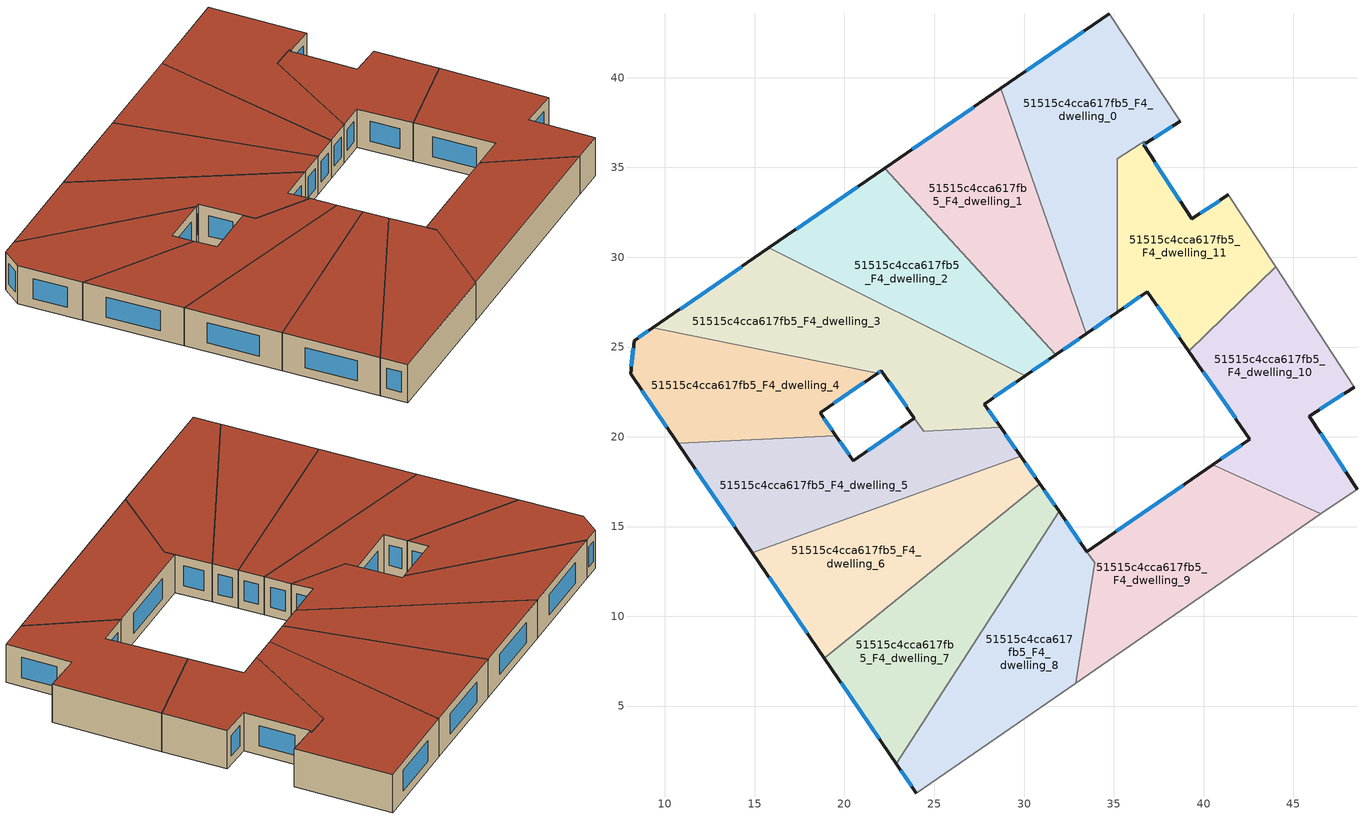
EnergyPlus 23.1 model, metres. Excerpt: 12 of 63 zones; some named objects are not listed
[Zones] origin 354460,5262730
51515c4cca617fb5_F4_dwelling_0
 floor to 51515c4cca617fb5_F3_dwelling_0 (EU_floor_Construction): 34.74,43.55 38.7,37.58 36.78,36.34 36.7,36.46 36.45,36.3 35.18,35.48 35.18,26.93 33.47,25.75 28.7,39.4 z12
 wall outside (EU_wall_Construction): 34.74,43.55 28.7,39.4 / 36.78,36.34 38.7,37.58 / 33.47,25.75 35.18,26.93 z12:15
 wall adiabatic (EU_wall_Construction): 38.7,37.58 34.74,43.55 z12:15
 wall to 51515c4cca617fb5_F4_dwelling_11 (EU_wall_Construction): 35.18,26.93 35.18,35.48 36.45,36.3 36.7,36.46 36.78,36.34 z12:15
 wall to 51515c4cca617fb5_F4_dwelling_1 (EU_wall_Construction): 28.7,39.4 33.47,25.75 z12:15
 window (EU_Window_Construction): 33.33,42.58 30.12,40.38 / 37.23,36.63 38.25,37.29 / 33.88,26.02 34.78,26.65 z12.7:14.3
 roof outside (EU_roof_Construction): 35.18,26.93 35.18,35.48 36.45,36.3 36.7,36.46 36.78,36.34 38.7,37.58 34.74,43.55 28.7,39.4 33.47,25.75 z15
51515c4cca617fb5_F4_dwelling_1
 floor to 51515c4cca617fb5_F3_dwelling_1 (EU_floor_Construction): 28.7,39.4 33.47,25.75 31.77,24.57 22.24,34.96 z12
 wall outside (EU_wall_Construction): 31.77,24.57 33.47,25.75 / 28.7,39.4 22.24,34.96 z12:15
 wall to 51515c4cca617fb5_F4_dwelling_2 (EU_wall_Construction): 22.24,34.96 31.77,24.57 z12:15
 window (EU_Window_Construction): 32.17,24.85 33.07,25.47 / 27.19,38.36 23.76,36 z12.7:14.3
 roof outside (EU_roof_Construction): 33.47,25.75 28.7,39.4 22.24,34.96 31.77,24.57 z15
51515c4cca617fb5_F4_dwelling_10
 floor to 51515c4cca617fb5_F3_dwelling_10 (EU_floor_Construction): 44.01,29.46 48.39,22.76 45.9,21.15 48.55,17.09 46.54,15.7 40.5,18.44 42.58,19.87 39.19,24.75 z12
 wall outside (EU_wall_Construction): 48.55,17.09 45.9,21.15 48.39,22.76 / 39.19,24.75 42.58,19.87 40.5,18.44 z12:15
 wall adiabatic (EU_wall_Construction): 46.54,15.7 48.55,17.09 / 48.39,22.76 44.01,29.46 z12:15
 wall to 51515c4cca617fb5_F4_dwelling_9 (EU_wall_Construction): 40.5,18.44 46.54,15.7 z12:15
 wall to 51515c4cca617fb5_F4_dwelling_11 (EU_wall_Construction): 44.01,29.46 39.19,24.75 z12:15
 window (EU_Window_Construction): 47.92,18.04 46.52,20.2 / 42.09,19.54 40.99,18.78 / 39.98,23.61 41.78,21.02 / 46.48,21.53 47.8,22.39 z12.7:14.3
 roof outside (EU_roof_Construction): 48.55,17.09 45.9,21.15 48.39,22.76 44.01,29.46 39.19,24.75 42.58,19.87 40.5,18.44 46.54,15.7 z15
51515c4cca617fb5_F4_dwelling_11
 floor to 51515c4cca617fb5_F3_dwelling_11 (EU_floor_Construction): 41.39,33.47 44.01,29.46 39.19,24.75 36.87,28.09 35.18,26.93 35.18,35.48 36.45,36.3 36.7,36.46 36.78,36.34 36.66,36.26 39.34,32.14 z12
 wall outside (EU_wall_Construction): 41.39,33.47 39.34,32.14 36.66,36.26 36.78,36.34 / 35.18,26.93 36.87,28.09 39.19,24.75 z12:15
 wall adiabatic (EU_wall_Construction): 44.01,29.46 41.39,33.47 z12:15
 window (EU_Window_Construction): 36.69,36.28 36.75,36.32 / 38.71,33.11 37.29,35.29 / 40.91,33.16 39.82,32.45 / 37.41,27.31 38.64,25.54 / 35.58,27.2 36.47,27.82 z12.7:14.3
 roof outside (EU_roof_Construction): 44.01,29.46 41.39,33.47 39.34,32.14 36.66,36.26 36.78,36.34 36.7,36.46 36.45,36.3 35.18,35.48 35.18,26.93 36.87,28.09 39.19,24.75 z15
51515c4cca617fb5_F4_dwelling_2
 floor to 51515c4cca617fb5_F3_dwelling_2 (EU_floor_Construction): 22.24,34.96 31.77,24.57 30.07,23.4 15.78,30.52 z12
 wall outside (EU_wall_Construction): 30.07,23.4 31.77,24.57 / 22.24,34.96 15.78,30.52 z12:15
 wall to 51515c4cca617fb5_F4_dwelling_3 (EU_wall_Construction): 15.78,30.52 30.07,23.4 z12:15
 window (EU_Window_Construction): 30.47,23.67 31.37,24.29 / 20.73,33.91 17.3,31.56 z12.7:14.3
 roof outside (EU_roof_Construction): 31.77,24.57 22.24,34.96 15.78,30.52 30.07,23.4 z15
51515c4cca617fb5_F4_dwelling_3
 floor to 51515c4cca617fb5_F3_dwelling_3 (EU_floor_Construction): 30.07,23.4 27.79,21.82 28.69,20.52 24.41,20.31 22.05,23.69 21.84,23.54 9.32,26.07 15.78,30.52 z12
 wall outside (EU_wall_Construction): 21.84,23.54 22.05,23.69 23.9,21.04 / 15.78,30.52 9.32,26.07 / 28.69,20.52 27.79,21.82 30.07,23.4 z12:15
 wall to 51515c4cca617fb5_F4_dwelling_4 (EU_wall_Construction): 9.32,26.07 21.84,23.54 z12:15
 wall to 51515c4cca617fb5_F4_dwelling_5 (EU_wall_Construction): 23.9,21.04 24.41,20.31 28.69,20.52 z12:15
 window (EU_Window_Construction): 21.89,23.58 22,23.65 / 14.27,29.47 10.84,27.12 / 28.33,22.19 29.54,23.03 / 28.48,20.83 28,21.52 / 22.48,23.07 23.46,21.66 z12.7:14.3
 roof outside (EU_roof_Construction): 28.69,20.52 27.79,21.82 30.07,23.4 15.78,30.52 9.32,26.07 21.84,23.54 22.05,23.69 24.41,20.31 z15
51515c4cca617fb5_F4_dwelling_4
 floor to 51515c4cca617fb5_F3_dwelling_4 (EU_floor_Construction): 21.84,23.54 18.64,21.34 19.52,20.07 10.72,19.63 8.08,23.5 8.28,25.35 9.32,26.07 z12
 wall outside (EU_wall_Construction): 9.32,26.07 8.28,25.35 8.08,23.5 10.72,19.63 / 19.52,20.07 18.64,21.34 21.84,23.54 z12:15
 wall to 51515c4cca617fb5_F4_dwelling_5 (EU_wall_Construction): 10.72,19.63 19.52,20.07 z12:15
 window (EU_Window_Construction): 9.08,25.9 8.52,25.52 / 19.39,21.86 21.09,23.02 / 19.31,20.37 18.85,21.04 / 8.7,22.59 10.1,20.54 / 8.23,24.92 8.13,23.94 z12.7:14.3
 roof outside (EU_roof_Construction): 19.52,20.07 18.64,21.34 21.84,23.54 9.32,26.07 8.28,25.35 8.08,23.5 10.72,19.63 z15
51515c4cca617fb5_F4_dwelling_5
 floor to 51515c4cca617fb5_F3_dwelling_5 (EU_floor_Construction): 28.69,20.52 29.81,18.92 14.87,13.55 10.72,19.63 19.52,20.07 20.49,18.68 23.9,21.04 24.41,20.31 z12
 wall outside (EU_wall_Construction): 23.9,21.04 20.49,18.68 19.52,20.07 / 29.81,18.92 28.69,20.52 / 10.72,19.63 14.87,13.55 z12:15
 wall to 51515c4cca617fb5_F4_dwelling_6 (EU_wall_Construction): 14.87,13.55 29.81,18.92 z12:15
 window (EU_Window_Construction): 23.1,20.48 21.29,19.23 / 29.55,19.3 28.95,20.15 / 11.7,18.2 13.89,14.98 / 20.26,19 19.75,19.74 z12.7:14.3
 roof outside (EU_roof_Construction): 29.81,18.92 28.69,20.52 24.41,20.31 23.9,21.04 20.49,18.68 19.52,20.07 10.72,19.63 14.87,13.55 z15
51515c4cca617fb5_F4_dwelling_6
 floor to 51515c4cca617fb5_F3_dwelling_6 (EU_floor_Construction): 29.81,18.92 30.88,17.37 18.87,7.68 14.87,13.55 z12
 wall outside (EU_wall_Construction): 30.88,17.37 29.81,18.92 / 14.87,13.55 18.87,7.68 z12:15
 wall to 51515c4cca617fb5_F4_dwelling_7 (EU_wall_Construction): 18.87,7.68 30.88,17.37 z12:15
 window (EU_Window_Construction): 30.63,17.74 30.06,18.56 / 15.81,12.17 17.93,9.06 z12.7:14.3
 roof outside (EU_roof_Construction): 30.88,17.37 29.81,18.92 14.87,13.55 18.87,7.68 z15
51515c4cca617fb5_F4_dwelling_7
 floor to 51515c4cca617fb5_F3_dwelling_7 (EU_floor_Construction): 30.88,17.37 31.95,15.84 22.88,1.8 18.87,7.68 z12
 wall outside (EU_wall_Construction): 31.95,15.84 30.88,17.37 / 18.87,7.68 22.88,1.8 z12:15
 wall to 51515c4cca617fb5_F4_dwelling_8 (EU_wall_Construction): 22.88,1.8 31.95,15.84 z12:15
 window (EU_Window_Construction): 31.7,16.2 31.13,17.01 / 19.81,6.3 21.94,3.18 z12.7:14.3
 roof outside (EU_roof_Construction): 22.88,1.8 31.95,15.84 30.88,17.37 18.87,7.68 z15
51515c4cca617fb5_F4_dwelling_8
 floor to 51515c4cca617fb5_F3_dwelling_8 (EU_floor_Construction): 31.95,15.84 33.94,12.97 32.88,6.28 24,0.15 22.88,1.8 z12
 wall outside (EU_wall_Construction): 22.88,1.8 24,0.15 / 33.5,13.61 31.95,15.84 z12:15
 wall to 51515c4cca617fb5_F4_dwelling_9 (EU_wall_Construction): 32.88,6.28 33.94,12.97 33.5,13.61 z12:15
 wall adiabatic (EU_wall_Construction): 24,0.15 32.88,6.28 z12:15
 window (EU_Window_Construction): 23.14,1.41 23.74,0.54 / 33.14,14.13 32.31,15.32 z12.7:14.3
 roof outside (EU_roof_Construction): 32.88,6.28 33.94,12.97 31.95,15.84 22.88,1.8 24,0.15 z15
51515c4cca617fb5_F4_dwelling_9
 floor to 51515c4cca617fb5_F3_dwelling_9 (EU_floor_Construction): 46.54,15.7 32.89,6.28 33.94,12.97 33.5,13.61 40.5,18.44 z12
 wall outside (EU_wall_Construction): 40.5,18.44 33.5,13.61 z12:15
 wall adiabatic (EU_wall_Construction): 32.89,6.28 46.54,15.7 z12:15
 window (EU_Window_Construction): 38.86,17.3 35.15,14.74 z12.7:14.3
 roof outside (EU_roof_Construction): 46.54,15.7 40.5,18.44 33.5,13.61 33.94,12.97 32.89,6.28 z15
[Building]
EU S2 Campaign: North Axis=0; Terrain=City; Solar Distribution=FullExterior
[Site:Location]
Budapest.Ferenc.Liszt.Intl.AP: Latitude=47.437; Longitude=19.256; Time Zone=1; Elevation=185
[SizingPeriod:WeatherFileDays]
AnnualSizingPeriod: Begin Month=1; Begin Day of Month=1; End Month=12; End Day of Month=31; Day of Week for Start Day=Monday; Use Weather File Daylight Saving Period=No; Use Weather File Rain and Snow Indicators=No
[MATERIAL]
EU_InternalMass_Material: Roughness=MediumRough; Thickness=0.1; Conductivity=1; Density=1800; Specific Heat=900; Thermal Absorptance=0.9; Solar Absorptance=0.7; Visible Absorptance=0.7
[MATERIAL:NOMASS] Roughness=MediumRough; Thermal Absorptance=0.9; Solar Absorptance=0.7; Visible Absorptance=0.7
Name | Thermal Resistance
EU_wall_NoMass | 0.832559
EU_roof_NoMass | 1.39638
EU_floor_NoMass | 0.872794
[WINDOWMATERIAL:SIMPLEGLAZINGSYSTEM]
EU_Window_SimpleGlazing: UFactor=2.79869; Solar Heat Gain Coefficient=0.75; Visible Transmittance=0.75
[CONSTRUCTION]
EU_wall_Construction: EU_wall_NoMass
EU_roof_Construction: EU_roof_NoMass
EU_floor_Construction: EU_floor_NoMass
EU_Window_Construction: EU_Window_SimpleGlazing
EU_InternalMass_Construction: EU_InternalMass_Material
[ZONE] Type=1; Multiplier=1; Ceiling Height=autocalculate; Floor Area=autocalculate; Part of Total Floor Area=Yes
Name | Volume
51515c4cca617fb5_F4_dwelling_0 | 246.651
51515c4cca617fb5_F4_dwelling_1 | 207.43
51515c4cca617fb5_F4_dwelling_10; 51515c4cca617fb5_F4_dwelling_2 | 207.433
51515c4cca617fb5_F4_dwelling_11 | 168.228
51515c4cca617fb5_F4_dwelling_3 | 241.934
51515c4cca617fb5_F4_dwelling_4 | 171.051
51515c4cca617fb5_F4_dwelling_5 | 209.315
51515c4cca617fb5_F4_dwelling_6 | 207.431
51515c4cca617fb5_F4_dwelling_7 | 207.457
51515c4cca617fb5_F4_dwelling_8 | 206.528
51515c4cca617fb5_F4_dwelling_9 | 208.28
[INTERNALMASS] Construction=EU_InternalMass_Construction
Name | Zone or ZoneList | Surface Area
51515c4cca617fb5_F4_dwelling_0_EU_InternalMass | 51515c4cca617fb5_F4_dwelling_0 | 82.2179
51515c4cca617fb5_F4_dwelling_1_EU_InternalMass | 51515c4cca617fb5_F4_dwelling_1 | 69.1433
51515c4cca617fb5_F4_dwelling_2_EU_InternalMass | 51515c4cca617fb5_F4_dwelling_2 | 69.1443
51515c4cca617fb5_F4_dwelling_3_EU_InternalMass | 51515c4cca617fb5_F4_dwelling_3 | 80.6451
51515c4cca617fb5_F4_dwelling_4_EU_InternalMass | 51515c4cca617fb5_F4_dwelling_4 | 57.017
51515c4cca617fb5_F4_dwelling_5_EU_InternalMass | 51515c4cca617fb5_F4_dwelling_5 | 69.7713
51515c4cca617fb5_F4_dwelling_6_EU_InternalMass | 51515c4cca617fb5_F4_dwelling_6 | 69.1438
51515c4cca617fb5_F4_dwelling_7_EU_InternalMass | 51515c4cca617fb5_F4_dwelling_7 | 69.152
51515c4cca617fb5_F4_dwelling_8_EU_InternalMass | 51515c4cca617fb5_F4_dwelling_8 | 68.8547
51515c4cca617fb5_F4_dwelling_9_EU_InternalMass | 51515c4cca617fb5_F4_dwelling_9 | 69.4257
51515c4cca617fb5_F4_dwelling_10_EU_InternalMass | 51515c4cca617fb5_F4_dwelling_10 | 69.1442
51515c4cca617fb5_F4_dwelling_11_EU_InternalMass | 51515c4cca617fb5_F4_dwelling_11 | 56.0767
[OTHEREQUIPMENT] Fuel Type=Electricity; Design Level Calculation Method=Watts/Area; Power per Zone Floor Area=1; Fraction Latent=0; Fraction Radiant=0; Fraction Lost=0; Carbon Dioxide Generation Rate=0; EndUse Subcategory=EU_Step8_InternalGains
Name | Zone or ZoneList or Space or SpaceList | Schedule
EU_Step8_InternalGain_51515c4cca617fb5_F4_dwelling_0_f000 | 51515c4cca617fb5_F4_dwelling_0 | EU_Step8_GainSchedule_51515c4cca617fb5_F4_dwelling_0_f000
EU_Step8_InternalGain_51515c4cca617fb5_F4_dwelling_1_f000 | 51515c4cca617fb5_F4_dwelling_1 | EU_Step8_GainSchedule_51515c4cca617fb5_F4_dwelling_1_f000
EU_Step8_InternalGain_51515c4cca617fb5_F4_dwelling_2_f000 | 51515c4cca617fb5_F4_dwelling_2 | EU_Step8_GainSchedule_51515c4cca617fb5_F4_dwelling_2_f000
EU_Step8_InternalGain_51515c4cca617fb5_F4_dwelling_3_f000 | 51515c4cca617fb5_F4_dwelling_3 | EU_Step8_GainSchedule_51515c4cca617fb5_F4_dwelling_3_f000
EU_Step8_InternalGain_51515c4cca617fb5_F4_dwelling_4_f000 | 51515c4cca617fb5_F4_dwelling_4 | EU_Step8_GainSchedule_51515c4cca617fb5_F4_dwelling_4_f000
EU_Step8_InternalGain_51515c4cca617fb5_F4_dwelling_5_f000 | 51515c4cca617fb5_F4_dwelling_5 | EU_Step8_GainSchedule_51515c4cca617fb5_F4_dwelling_5_f000
EU_Step8_InternalGain_51515c4cca617fb5_F4_dwelling_6_f000 | 51515c4cca617fb5_F4_dwelling_6 | EU_Step8_GainSchedule_51515c4cca617fb5_F4_dwelling_6_f000
EU_Step8_InternalGain_51515c4cca617fb5_F4_dwelling_7_f000 | 51515c4cca617fb5_F4_dwelling_7 | EU_Step8_GainSchedule_51515c4cca617fb5_F4_dwelling_7_f000
EU_Step8_InternalGain_51515c4cca617fb5_F4_dwelling_8_f000 | 51515c4cca617fb5_F4_dwelling_8 | EU_Step8_GainSchedule_51515c4cca617fb5_F4_dwelling_8_f000
EU_Step8_InternalGain_51515c4cca617fb5_F4_dwelling_9_f000 | 51515c4cca617fb5_F4_dwelling_9 | EU_Step8_GainSchedule_51515c4cca617fb5_F4_dwelling_9_f000
EU_Step8_InternalGain_51515c4cca617fb5_F4_dwelling_10_f000 | 51515c4cca617fb5_F4_dwelling_10 | EU_Step8_GainSchedule_51515c4cca617fb5_F4_dwelling_10_f000
EU_Step8_InternalGain_51515c4cca617fb5_F4_dwelling_11_f000 | 51515c4cca617fb5_F4_dwelling_11 | EU_Step8_GainSchedule_51515c4cca617fb5_F4_dwelling_11_f000
[ZONEVENTILATION:DESIGNFLOWRATE] Schedule=EU_AlwaysOn; Design Flow Rate Calculation Method=AirChanges/Hour; Air Changes per Hour=0.475469; Ventilation Type=Natural; Fan Pressure Rise=0; Fan Total Efficiency=1; Constant Term Coefficient=1; Temperature Term Coefficient=0; Velocity Term Coefficient=0; Velocity Squared Term Coefficient=0; Minimum Indoor Temperature=-100; Maximum Indoor Temperature=100; Delta Temperature=-100; Minimum Outdoor Temperature=-100; Maximum Outdoor Temperature=100; Maximum Wind Speed=40
Name | Zone or ZoneList or Space or SpaceList
EU_ConstantAir_51515c4cca617fb5_F4_dwelling_0 | 51515c4cca617fb5_F4_dwelling_0
EU_ConstantAir_51515c4cca617fb5_F4_dwelling_1 | 51515c4cca617fb5_F4_dwelling_1
EU_ConstantAir_51515c4cca617fb5_F4_dwelling_2 | 51515c4cca617fb5_F4_dwelling_2
EU_ConstantAir_51515c4cca617fb5_F4_dwelling_3 | 51515c4cca617fb5_F4_dwelling_3
EU_ConstantAir_51515c4cca617fb5_F4_dwelling_4 | 51515c4cca617fb5_F4_dwelling_4
EU_ConstantAir_51515c4cca617fb5_F4_dwelling_5 | 51515c4cca617fb5_F4_dwelling_5
EU_ConstantAir_51515c4cca617fb5_F4_dwelling_6 | 51515c4cca617fb5_F4_dwelling_6
EU_ConstantAir_51515c4cca617fb5_F4_dwelling_7 | 51515c4cca617fb5_F4_dwelling_7
EU_ConstantAir_51515c4cca617fb5_F4_dwelling_8 | 51515c4cca617fb5_F4_dwelling_8
EU_ConstantAir_51515c4cca617fb5_F4_dwelling_9 | 51515c4cca617fb5_F4_dwelling_9
EU_ConstantAir_51515c4cca617fb5_F4_dwelling_10 | 51515c4cca617fb5_F4_dwelling_10
EU_ConstantAir_51515c4cca617fb5_F4_dwelling_11 | 51515c4cca617fb5_F4_dwelling_11
[HVACTEMPLATE:ZONE:IDEALLOADSAIRSYSTEM] System Availability Schedule=EU_AlwaysOn; Maximum Heating Supply Air Temperature=50; Minimum Cooling Supply Air Temperature=13; Maximum Heating Supply Air Humidity Ratio=0.0156; Minimum Cooling Supply Air Humidity Ratio=0.0077; Heating Limit=NoLimit; Cooling Limit=NoLimit; Heating Availability Schedule=EU_AlwaysOn; Cooling Availability Schedule=EU_CoolingOff; Dehumidification Control Type=ConstantSensibleHeatRatio; Cooling Sensible Heat Ratio=0.7; Dehumidification Setpoint=60; Humidification Control Type=None; Humidification Setpoint=30; Outdoor Air Method=None; Outdoor Air Flow Rate per Person=0.00944; Outdoor Air Flow Rate per Zone Floor Area=0; Outdoor Air Flow Rate per Zone=0; Demand Controlled Ventilation Type=None; Outdoor Air Economizer Type=NoEconomizer; Heat Recovery Type=None; Sensible Heat Recovery Effectiveness=0.7; Latent Heat Recovery Effectiveness=0.65
Name | Template Thermostat
51515c4cca617fb5_F4_dwelling_0 | EU_HeatOnly_51515c4cca617fb5_F4_dwelling_0
51515c4cca617fb5_F4_dwelling_1 | EU_HeatOnly_51515c4cca617fb5_F4_dwelling_1
51515c4cca617fb5_F4_dwelling_2 | EU_HeatOnly_51515c4cca617fb5_F4_dwelling_2
51515c4cca617fb5_F4_dwelling_3 | EU_HeatOnly_51515c4cca617fb5_F4_dwelling_3
51515c4cca617fb5_F4_dwelling_4 | EU_HeatOnly_51515c4cca617fb5_F4_dwelling_4
51515c4cca617fb5_F4_dwelling_5 | EU_HeatOnly_51515c4cca617fb5_F4_dwelling_5
51515c4cca617fb5_F4_dwelling_6 | EU_HeatOnly_51515c4cca617fb5_F4_dwelling_6
51515c4cca617fb5_F4_dwelling_7 | EU_HeatOnly_51515c4cca617fb5_F4_dwelling_7
51515c4cca617fb5_F4_dwelling_8 | EU_HeatOnly_51515c4cca617fb5_F4_dwelling_8
51515c4cca617fb5_F4_dwelling_9 | EU_HeatOnly_51515c4cca617fb5_F4_dwelling_9
51515c4cca617fb5_F4_dwelling_10 | EU_HeatOnly_51515c4cca617fb5_F4_dwelling_10
51515c4cca617fb5_F4_dwelling_11 | EU_HeatOnly_51515c4cca617fb5_F4_dwelling_11
[SIZING:ZONE] Zone Cooling Design Supply Air Temperature Input Method=SupplyAirTemperature; Zone Cooling Design Supply Air Temperature=13; Zone Heating Design Supply Air Temperature Input Method=SupplyAirTemperature; Zone Heating Design Supply Air Temperature=50; Zone Cooling Design Supply Air Humidity Ratio=0.008; Zone Heating Design Supply Air Humidity Ratio=0.008; Cooling Design Air Flow Method=DesignDay; Cooling Design Air Flow Rate=0; Cooling Minimum Air Flow per Zone Floor Area=0.000762; Cooling Minimum Air Flow=0; Cooling Minimum Air Flow Fraction=0.2; Heating Design Air Flow Method=DesignDay; Heating Design Air Flow Rate=0; Heating Maximum Air Flow per Zone Floor Area=0.002032; Heating Maximum Air Flow=0.141576; Heating Maximum Air Flow Fraction=0.3; Account for Dedicated Outdoor Air System=No; Dedicated Outdoor Air System Control Strategy=NeutralSupplyAir; Dedicated Outdoor Air Low Setpoint Temperature for Design=autosize; Dedicated Outdoor Air High Setpoint Temperature for Design=autosize; Zone Load Sizing Method=Sensible Load Only No Latent Load; Zone Latent Cooling Design Supply Air Humidity Ratio Input Method=HumidityRatioDifference; Zone Cooling Design Supply Air Humidity Ratio Difference=0.005; Zone Latent Heating Design Supply Air Humidity Ratio Input Method=HumidityRatioDifference; Zone Humidification Design Supply Air Humidity Ratio Difference=0.005
51515c4cca617fb5_F4_dwelling_0; 51515c4cca617fb5_F4_dwelling_1; 51515c4cca617fb5_F4_dwelling_2; 51515c4cca617fb5_F4_dwelling_3; 51515c4cca617fb5_F4_dwelling_4; 51515c4cca617fb5_F4_dwelling_5; 51515c4cca617fb5_F4_dwelling_6; 51515c4cca617fb5_F4_dwelling_7; 51515c4cca617fb5_F4_dwelling_8; 51515c4cca617fb5_F4_dwelling_9; 51515c4cca617fb5_F4_dwelling_10; 51515c4cca617fb5_F4_dwelling_11
[SCHEDULE:CONSTANT]
Name | Hourly Value
EU_AlwaysOn | 1
EU_CoolingOff | 0
[SCHEDULE:FILE] Column Number=1; Rows to Skip at Top=0; Number of Hours of Data=8760; Column Separator=Comma; Interpolate to Timestep=No; Minutes per Item=60; Adjust Schedule for Daylight Savings=Yes
Name | File
EU_Step8_GainSchedule_51515c4cca617fb5_F4_dwelling_0_f000 | ../../schedules/51515c4cca617fb5/51515c4cca617fb5_F4_dwelling_0_f000_gain.csv
EU_Step8_GainSchedule_51515c4cca617fb5_F4_dwelling_1_f000 | ../../schedules/51515c4cca617fb5/51515c4cca617fb5_F4_dwelling_1_f000_gain.csv
EU_Step8_GainSchedule_51515c4cca617fb5_F4_dwelling_2_f000 | ../../schedules/51515c4cca617fb5/51515c4cca617fb5_F4_dwelling_2_f000_gain.csv
EU_Step8_GainSchedule_51515c4cca617fb5_F4_dwelling_3_f000 | ../../schedules/51515c4cca617fb5/51515c4cca617fb5_F4_dwelling_3_f000_gain.csv
EU_Step8_GainSchedule_51515c4cca617fb5_F4_dwelling_4_f000 | ../../schedules/51515c4cca617fb5/51515c4cca617fb5_F4_dwelling_4_f000_gain.csv
EU_Step8_GainSchedule_51515c4cca617fb5_F4_dwelling_5_f000 | ../../schedules/51515c4cca617fb5/51515c4cca617fb5_F4_dwelling_5_f000_gain.csv
EU_Step8_GainSchedule_51515c4cca617fb5_F4_dwelling_6_f000 | ../../schedules/51515c4cca617fb5/51515c4cca617fb5_F4_dwelling_6_f000_gain.csv
EU_Step8_GainSchedule_51515c4cca617fb5_F4_dwelling_7_f000 | ../../schedules/51515c4cca617fb5/51515c4cca617fb5_F4_dwelling_7_f000_gain.csv
EU_Step8_GainSchedule_51515c4cca617fb5_F4_dwelling_8_f000 | ../../schedules/51515c4cca617fb5/51515c4cca617fb5_F4_dwelling_8_f000_gain.csv
EU_Step8_GainSchedule_51515c4cca617fb5_F4_dwelling_9_f000 | ../../schedules/51515c4cca617fb5/51515c4cca617fb5_F4_dwelling_9_f000_gain.csv
EU_Step8_GainSchedule_51515c4cca617fb5_F4_dwelling_10_f000 | ../../schedules/51515c4cca617fb5/51515c4cca617fb5_F4_dwelling_10_f000_gain.csv
EU_Step8_GainSchedule_51515c4cca617fb5_F4_dwelling_11_f000 | ../../schedules/51515c4cca617fb5/51515c4cca617fb5_F4_dwelling_11_f000_gain.csv
